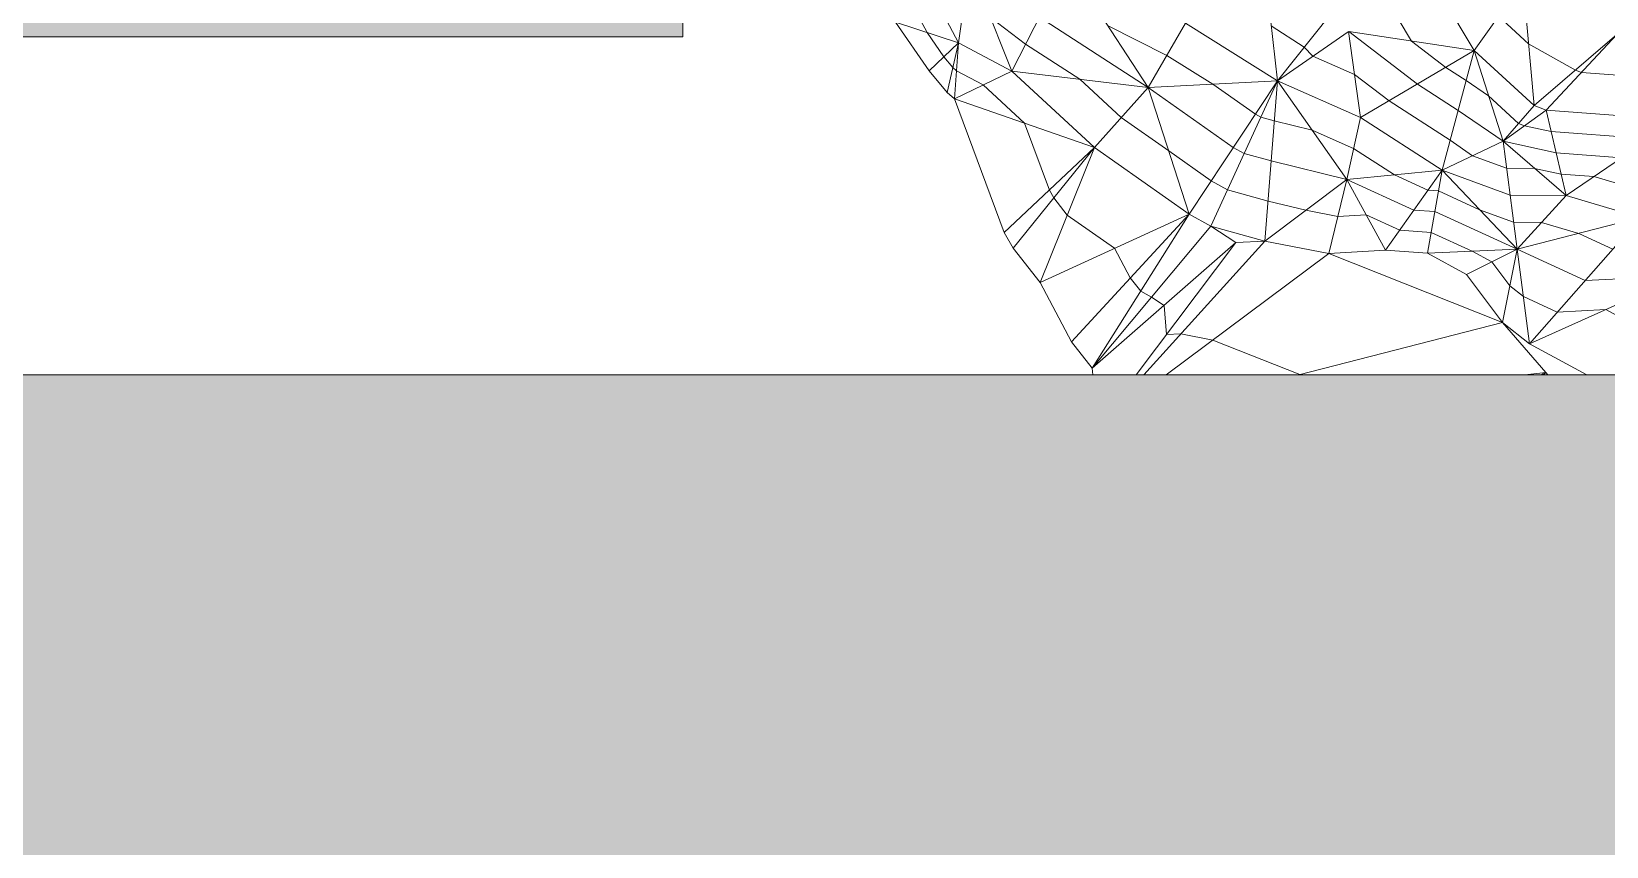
# Model space of a CAD drawing. Header units: millimetres. Extents: x -340184 to 563611, y -309449 to 515683.
# Drawn here: x 123035 to 254531, y -132425 to -64365 of the extents above; entities that cross this region are included whole.
import ezdxf

# ---------------------------------------------------------------- set-up
doc = ezdxf.new("R2010")
doc.units = ezdxf.units.MM
for name, color, linetype, lineweight in [('A-DETL-GENF', 92, 'Continuous', 9), ('A-DETL-THIN', 151, 'Continuous', 9), ('C-TOPO', 7, 'Continuous', 9), ('C-TOPO-MAJR', 7, 'Continuous', 35), ('C-TOPO-MINR', 7, 'Continuous', 9)]:
    doc.layers.add(name, color=color, linetype=linetype, lineweight=lineweight)

msp = doc.modelspace()

# ---------------------------------------------------------------- hatches: boundary and pattern name
at = {"layer": 'A-DETL-GENF'}
for points in [[(85105, -64811), (177427, -64811), (177427, -16811), (157905, -16811), (157905, 241189), (137829, 241189), (137829, 283189), (65585, 283189), (65585, 81189), (85105, 81189), (85105, -51149)], [(68409, -241041), (361127, -241041), (361127, -177041), (395548, -177041), (395548, -93041), (104939, -93041), (104939, -131025), (12644, -131025), (12644, -180041), (67299, -180041), (67299, -241041)]]:
    msp.add_hatch(color=8, dxfattribs=at).paths.add_polyline_path(points)

# ---------------------------------------------------------------- linework, layer by layer
at = {"layer": 'A-DETL-THIN'}
for p, q in [((177427, -64811), (177427, -16811)), ((85105, -64811), (177427, -64811)), ((395548, -93041), (104939, -93041))]:
    msp.add_line(p, q, dxfattribs=at)
at = {"layer": 'C-TOPO'}
for p, q in [((201348, -58754), (200439, -65303)), ((204882, -67666), (201348, -58754)), ((204882, -67666), (209498, -58668)), ((216264, -69046), (209498, -58668)), ((227055, -68485), (226031, -59319)), ((243496, -65966), (247549, -60225)), ((247549, -60225), (248490, -70552)), ((231531, -62868), (227055, -68485)), ((200439, -65303), (195167, -63599)), ((219386, -63679), (216264, -69046)), ((232966, -64385), (227055, -68485)), ((233998, -71552), (232999, -64375)), ((233027, -64368), (243496, -65966)), ((200439, -65303), (197986, -67652)), ((200439, -65303), (199476, -69462)), ((200086, -69975), (200439, -65303)), ((255382, -64618), (248490, -70552)), ((249492, -70939), (255382, -64618)), ((243496, -65966), (233998, -71552)), ((240806, -75944), (243496, -65966)), ((245891, -73534), (243496, -65966)), ((204882, -67666), (200086, -69975)), ((204882, -67666), (216264, -69046)), ((216264, -69046), (211782, -74066)), ((227055, -68485), (216264, -69046)), ((219691, -79608), (216264, -69046)), ((227055, -68485), (219691, -79608)), ((221489, -80610), (227055, -68485)), ((226010, -81873), (227055, -68485)), ((232845, -76717), (227055, -68485)), ((200086, -69975), (211782, -74066)), ((248490, -70552), (245891, -73534)), ((245891, -73534), (249492, -70939)), ((251155, -78054), (249492, -70939)), ((233998, -71552), (232845, -76717)), ((260432, -71749), (251155, -78054)), ((245891, -73534), (240806, -75944)), ((251155, -78054), (245891, -73534)), ((245891, -73534), (247076, -82549)), ((204256, -81138), (211782, -74066)), ((204986, -82457), (211782, -74066)), ((207243, -85316), (211782, -74066)), ((232845, -76717), (240806, -75944)), ((240806, -75944), (236088, -82639)), ((239573, -82870), (240806, -75944)), ((247076, -82549), (240806, -75944)), ((232845, -76717), (226010, -81873)), ((231343, -82906), (232845, -76717)), ((236088, -82639), (232845, -76717)), ((247076, -82549), (251155, -78054)), ((207243, -85316), (219691, -79608)), ((219691, -79608), (209852, -90277)), ((219691, -79608), (211595, -92486)), ((257370, -79901), (247076, -82549)), ((248107, -90442), (257370, -79901)), ((221489, -80610), (211595, -92486)), ((226010, -81873), (221489, -80610)), ((223581, -81991), (211595, -92486)), ((215249, -93041), (223581, -81991)), ((215902, -93041), (226010, -81873)), ((247076, -82549), (239573, -82870)), ((242837, -84651), (247076, -82549)), ((247076, -82549), (245836, -88679)), ((248107, -90442), (247076, -82549)), ((217775, -93041), (231343, -82906)), ((245836, -88679), (231343, -82906)), ((248107, -90442), (260832, -84734)), ((245836, -88679), (228831, -93041)), ((249470, -92829), (245836, -88679)), ((249470, -92829), (247710, -93041)), ((249470, -92829), (249057, -93041)), ((249164, -93041), (249470, -92829)), ((249268, -93041), (249470, -92829)), ((249639, -93041), (249470, -92829))]:
    msp.add_line(p, q, dxfattribs=at)
at = {"layer": 'C-TOPO-MAJR', "lineweight": 9}
for p, q in [((243496, -65966), (237593, -56100)), ((200439, -65303), (198257, -61176)), ((197986, -67652), (195167, -63599)), ((216264, -69046), (207190, -63167)), ((227055, -68485), (219386, -63679)), ((238747, -68759), (233010, -64372)), ((204882, -67666), (200439, -65303)), ((248490, -70552), (243496, -65966)), ((199476, -69462), (197986, -67652)), ((211782, -74066), (204882, -67666)), ((200086, -69975), (199476, -69462)), ((223373, -74047), (216264, -69046)), ((233998, -71552), (227055, -68485)), ((242151, -70955), (238747, -68759)), ((204256, -81138), (200086, -69975)), ((245891, -73534), (242151, -70955)), ((249492, -70939), (248490, -70552)), ((260432, -71749), (249492, -70939)), ((240806, -75944), (233998, -71552)), ((250323, -74497), (245891, -73534)), ((219691, -79608), (211782, -74066)), ((224272, -74548), (223373, -74047)), ((226532, -75179), (224272, -74548)), ((255793, -74902), (250323, -74497)), ((232845, -76717), (226532, -75179)), ((246484, -78042), (240806, -75944)), ((238447, -79291), (232845, -76717)), ((251155, -78054), (246484, -78042)), ((257370, -79901), (251155, -78054)), ((221489, -80610), (219691, -79608)), ((240190, -79407), (238447, -79291)), ((247076, -82549), (240190, -79407)), ((204986, -82457), (204256, -81138)), ((223581, -81991), (221489, -80610)), ((207243, -85316), (204986, -82457)), ((226010, -81873), (223581, -81991)), ((231343, -82906), (226010, -81873)), ((236088, -82639), (231343, -82906)), ((239573, -82870), (236088, -82639)), ((252739, -85172), (247076, -82549)), ((242837, -84651), (239573, -82870)), ((209852, -90277), (207243, -85316)), ((245836, -88679), (242837, -84651)), ((260832, -84734), (252739, -85172)), ((248107, -90442), (245836, -88679)), ((211595, -92486), (209852, -90277)), ((252884, -93041), (248107, -90442)), ((211641, -93041), (211595, -92486))]:
    msp.add_line(p, q, dxfattribs=at)
at = {"layer": 'C-TOPO-MINR'}
for p, q in [((238247, -65164), (235295, -60232)), ((197803, -64451), (196712, -62388)), ((248019, -65388), (245522, -63095)), ((206036, -65416), (203115, -63210)), ((217825, -66363), (212881, -63857)), ((229293, -65677), (226543, -63902)), ((199212, -66478), (197803, -64451)), ((210573, -68356), (206036, -65416)), ((230026, -66424), (229293, -65677)), ((241121, -67362), (238247, -65164)), ((251936, -67585), (248019, -65388)), ((199957, -67383), (199212, -66478)), ((221659, -68766), (217825, -66363)), ((233498, -67957), (230026, -66424)), ((200262, -67639), (199957, -67383)), ((202484, -68820), (200262, -67639)), ((214023, -71556), (210573, -68356)), ((236372, -70155), (233498, -67957)), ((242823, -68461), (241121, -67362)), ((252437, -67778), (251936, -67585)), ((257907, -68183), (252437, -67778)), ((205934, -72021), (202484, -68820)), ((225214, -71266), (221659, -68766)), ((244693, -69750), (242823, -68461)), ((241479, -73450), (236372, -70155)), ((247190, -72043), (244693, -69750)), ((208019, -77602), (205934, -72021)), ((217977, -74327), (214023, -71556)), ((225663, -71517), (225214, -71266)), ((226794, -71832), (225663, -71517)), ((229950, -72601), (226794, -71832)), ((247691, -72236), (247190, -72043)), ((249908, -72718), (247691, -72236)), ((233421, -74134), (229950, -72601)), ((243349, -74739), (241479, -73450)), ((258113, -73326), (249908, -72718)), ((221532, -76828), (217977, -74327)), ((236826, -76331), (233421, -74134)), ((246187, -75788), (243349, -74739)), ((248523, -75794), (246187, -75788)), ((250739, -76275), (248523, -75794)), ((222880, -77579), (221532, -76828)), ((226271, -78526), (222880, -77579)), ((239627, -77618), (236826, -76331)), ((253474, -76478), (250739, -76275)), ((258135, -77863), (253474, -76478)), ((208384, -78262), (208019, -77602)), ((209513, -79691), (208384, -78262)), ((229427, -79295), (226271, -78526)), ((240498, -77676), (239627, -77618)), ((243941, -79247), (240498, -77676)), ((213467, -82462), (209513, -79691)), ((232094, -79811), (229427, -79295)), ((234466, -79678), (232094, -79811)), ((237267, -80965), (234466, -79678)), ((246780, -80295), (243941, -79247)), ((239881, -81139), (237267, -80965)), ((243325, -82710), (239881, -81139)), ((249116, -80302), (246780, -80295)), ((252223, -81225), (249116, -80302)), ((255054, -82536), (252223, -81225)), ((214771, -84943), (213467, -82462)), ((244957, -83600), (243325, -82710)), ((246456, -85614), (244957, -83600)), ((215643, -86047), (214771, -84943)), ((216542, -86548), (215643, -86047)), ((217588, -87238), (216542, -86548)), ((247592, -86496), (246456, -85614)), ((250423, -87807), (247592, -86496)), ((217787, -89676), (217588, -87238)), ((254470, -87588), (250423, -87807)), ((257441, -89205), (254470, -87588)), ((219001, -89617), (217787, -89676)), ((221668, -90133), (219001, -89617)), ((228914, -93020), (221668, -90133))]:
    msp.add_line(p, q, dxfattribs=at)

doc.saveas('drawing.dxf')
